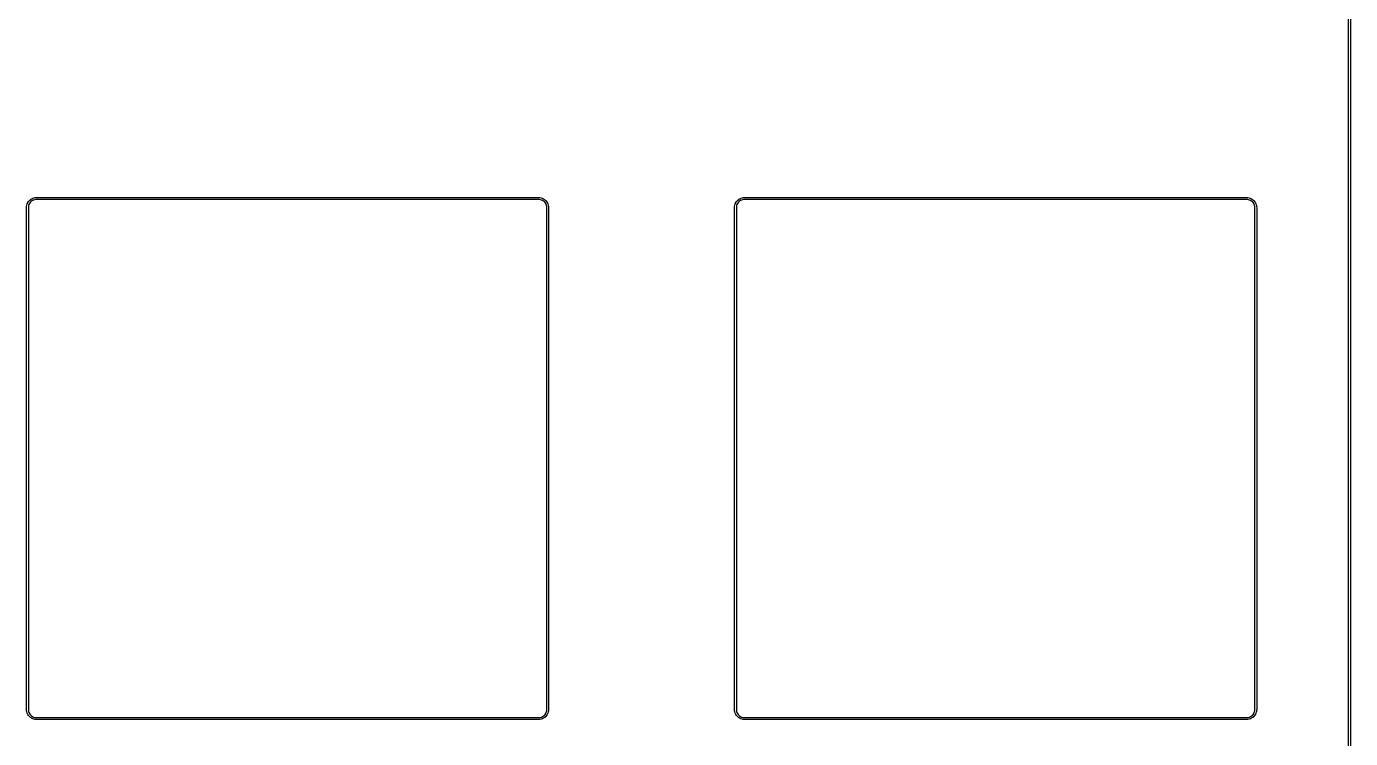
# Model space of a CAD drawing. Header units: millimetres. Extents: x 51 to 193, y -133 to -18.
# Drawn here: x 154 to 189.62, y -64.69 to -45.52 of the extents above; entities that cross this region are included whole.
import ezdxf

# ---------------------------------------------------------------- set-up
doc = ezdxf.new("R2010")
doc.units = ezdxf.units.MM
doc.layers.add('Edge.Cuts', color=254, linetype='CONTINUOUS', true_color=0xd0d2cd)

msp = doc.modelspace()

# ---------------------------------------------------------------- linework, layer by layer
at = {"layer": 'Edge.Cuts', "linetype": 'CONTINUOUS'}
for p, q in [((189.57, -65.2), (189.57, -29.584206)), ((189.62, -29.583727), (189.62, -65.199188)), ((154.052866, -50.231327), (154.074427, -50.20674)), ((154.074427, -50.20674), (154.075736, -50.205735)), ((154.075736, -50.205735), (154.07674, -50.204427)), ((154.07674, -50.204427), (154.101327, -50.182865)), ((154.101327, -50.182865), (154.102755, -50.18204)), ((154.102755, -50.18204), (154.103921, -50.180875)), ((154.103921, -50.180875), (154.13111, -50.162707)), ((154.133058, -50.22154), (154.110942, -50.240934)), ((154.13111, -50.162707), (154.132634, -50.162075)), ((154.132634, -50.162075), (154.133942, -50.161072)), ((154.157524, -50.205192), (154.133058, -50.22154)), ((154.133942, -50.161072), (154.163272, -50.146608)), ((154.183915, -50.192176), (154.157524, -50.205192)), ((154.163272, -50.146608), (154.164866, -50.14618)), ((154.164866, -50.14618), (154.166293, -50.145357)), ((154.166293, -50.145357), (154.197259, -50.134846)), ((154.211772, -50.18272), (154.183915, -50.192176)), ((154.197259, -50.134846), (154.198892, -50.134631)), ((154.198892, -50.134631), (154.200418, -50.133999)), ((154.200418, -50.133999), (154.23249, -50.127619)), ((154.240644, -50.176977), (154.211772, -50.18272)), ((154.23249, -50.127619), (154.234143, -50.127619)), ((154.234143, -50.127619), (154.235733, -50.127193)), ((154.235733, -50.127193), (154.268365, -50.125054)), ((154.270811, -50.175), (154.240644, -50.176977)), ((154.268365, -50.125054), (154.269185, -50.125162)), ((154.269185, -50.125162), (154.27, -50.125)), ((154.27, -50.125), (167.77, -50.125)), ((167.769189, -50.175), (154.270811, -50.175)), ((167.799355, -50.176977), (167.769189, -50.175)), ((167.77, -50.125), (167.770814, -50.125162)), ((167.770814, -50.125162), (167.771635, -50.125054)), ((167.771635, -50.125054), (167.804267, -50.127193)), ((167.828226, -50.18272), (167.799355, -50.176977)), ((167.804267, -50.127193), (167.805857, -50.127619)), ((167.805857, -50.127619), (167.807509, -50.127619)), ((167.807509, -50.127619), (167.839582, -50.133999)), ((167.856078, -50.192174), (167.828226, -50.18272)), ((167.839582, -50.133999), (167.841107, -50.134631)), ((167.841107, -50.134631), (167.842741, -50.134846)), ((167.842741, -50.134846), (167.873706, -50.145357)), ((167.882472, -50.20519), (167.856078, -50.192174)), ((167.873706, -50.145357), (167.875131, -50.14618)), ((167.875131, -50.14618), (167.876729, -50.146608)), ((167.876729, -50.146608), (167.906058, -50.161073)), ((167.906944, -50.221543), (167.882472, -50.20519)), ((167.906058, -50.161073), (167.907364, -50.162075)), ((167.929065, -50.240942), (167.906944, -50.221543)), ((167.907364, -50.162075), (167.908889, -50.162707)), ((167.908889, -50.162707), (167.936079, -50.180875)), ((167.936079, -50.180875), (167.937246, -50.182042)), ((167.937246, -50.182042), (167.938673, -50.182866)), ((167.938673, -50.182866), (167.96326, -50.204427)), ((167.96326, -50.204427), (167.964264, -50.205736)), ((167.964264, -50.205736), (167.965573, -50.20674)), ((167.965573, -50.20674), (167.987135, -50.231327)), ((173.102866, -50.231327), (173.124427, -50.20674)), ((173.124427, -50.20674), (173.125736, -50.205735)), ((173.125736, -50.205735), (173.12674, -50.204427)), ((173.12674, -50.204427), (173.151327, -50.182865)), ((173.151327, -50.182865), (173.152755, -50.18204)), ((173.152755, -50.18204), (173.153921, -50.180875)), ((173.153921, -50.180875), (173.18111, -50.162707)), ((173.183058, -50.22154), (173.160942, -50.240934)), ((173.18111, -50.162707), (173.182634, -50.162075)), ((173.182634, -50.162075), (173.183942, -50.161072)), ((173.207524, -50.205192), (173.183058, -50.22154)), ((173.183942, -50.161072), (173.213272, -50.146608)), ((173.233915, -50.192176), (173.207524, -50.205192)), ((173.213272, -50.146608), (173.214866, -50.14618)), ((173.214866, -50.14618), (173.216293, -50.145357)), ((173.216293, -50.145357), (173.247259, -50.134846)), ((173.261772, -50.18272), (173.233915, -50.192176)), ((173.247259, -50.134846), (173.248892, -50.134631)), ((173.248892, -50.134631), (173.250418, -50.133999)), ((173.250418, -50.133999), (173.28249, -50.127619)), ((173.290644, -50.176977), (173.261772, -50.18272)), ((173.28249, -50.127619), (173.284143, -50.127619)), ((173.284143, -50.127619), (173.285733, -50.127193)), ((173.285733, -50.127193), (173.318365, -50.125054)), ((173.320811, -50.175), (173.290644, -50.176977)), ((173.318365, -50.125054), (173.319185, -50.125162)), ((173.319185, -50.125162), (173.32, -50.125)), ((173.32, -50.125), (186.82, -50.125)), ((186.819189, -50.175), (173.320811, -50.175)), ((186.849355, -50.176977), (186.819189, -50.175)), ((186.82, -50.125), (186.820814, -50.125162)), ((186.820814, -50.125162), (186.821635, -50.125054)), ((186.821635, -50.125054), (186.854267, -50.127193)), ((186.878226, -50.18272), (186.849355, -50.176977)), ((186.854267, -50.127193), (186.855857, -50.127619)), ((186.855857, -50.127619), (186.857509, -50.127619)), ((186.857509, -50.127619), (186.889582, -50.133999)), ((186.906078, -50.192174), (186.878226, -50.18272)), ((186.889582, -50.133999), (186.891107, -50.134631)), ((186.891107, -50.134631), (186.892741, -50.134846)), ((186.892741, -50.134846), (186.923706, -50.145357)), ((186.932472, -50.20519), (186.906078, -50.192174)), ((186.923706, -50.145357), (186.925131, -50.14618)), ((186.925131, -50.14618), (186.926729, -50.146608)), ((186.926729, -50.146608), (186.956058, -50.161073)), ((186.956944, -50.221543), (186.932472, -50.20519)), ((186.956058, -50.161073), (186.957364, -50.162075)), ((186.979065, -50.240942), (186.956944, -50.221543)), ((186.957364, -50.162075), (186.958889, -50.162707)), ((186.958889, -50.162707), (186.986079, -50.180875)), ((186.986079, -50.180875), (186.987246, -50.182042)), ((186.987246, -50.182042), (186.988673, -50.182866)), ((186.988673, -50.182866), (187.01326, -50.204427)), ((187.01326, -50.204427), (187.014264, -50.205736)), ((187.014264, -50.205736), (187.015573, -50.20674)), ((187.015573, -50.20674), (187.037135, -50.231327)), ((153.995, -50.4), (153.995162, -50.399185)), ((153.995, -63.9), (153.995, -50.4)), ((153.995054, -50.398365), (153.997193, -50.365733)), ((153.995162, -50.399185), (153.995054, -50.398365)), ((153.997193, -50.365733), (153.997619, -50.364142)), ((153.997619, -50.362491), (154.003999, -50.330418)), ((153.997619, -50.364142), (153.997619, -50.362491)), ((154.003999, -50.330418), (154.004631, -50.328892)), ((154.004631, -50.328892), (154.004846, -50.327259)), ((154.004846, -50.327259), (154.015357, -50.296294)), ((154.015357, -50.296294), (154.01618, -50.294868)), ((154.01618, -50.294868), (154.016608, -50.293271)), ((154.016608, -50.293271), (154.031073, -50.263942)), ((154.031073, -50.263942), (154.032075, -50.262635)), ((154.032075, -50.262635), (154.032707, -50.261111)), ((154.032707, -50.261111), (154.050875, -50.233921)), ((154.046977, -50.370644), (154.045, -50.400811)), ((154.045, -50.400811), (154.045, -63.899188)), ((154.05272, -50.341773), (154.046977, -50.370644)), ((154.050875, -50.233921), (154.052042, -50.232753)), ((154.052042, -50.232753), (154.052866, -50.231327)), ((154.062174, -50.313921), (154.05272, -50.341773)), ((154.07519, -50.287527), (154.062174, -50.313921)), ((154.091543, -50.263055), (154.07519, -50.287527)), ((154.110942, -50.240934), (154.091543, -50.263055)), ((167.948459, -50.263058), (167.929065, -50.240942)), ((167.964807, -50.287524), (167.948459, -50.263058)), ((167.977823, -50.313915), (167.964807, -50.287524)), ((167.987279, -50.341772), (167.977823, -50.313915)), ((167.987135, -50.231327), (167.987959, -50.232755)), ((167.993022, -50.370644), (167.987279, -50.341772)), ((167.987959, -50.232755), (167.989125, -50.233921)), ((167.989125, -50.233921), (168.007293, -50.26111)), ((167.995, -50.400811), (167.993022, -50.370644)), ((167.995, -63.899188), (167.995, -50.400811)), ((168.007293, -50.26111), (168.007924, -50.262634)), ((168.007924, -50.262634), (168.008928, -50.263942)), ((168.008928, -50.263942), (168.023392, -50.293272)), ((168.023392, -50.293272), (168.023819, -50.294866)), ((168.023819, -50.294866), (168.024643, -50.296293)), ((168.024643, -50.296293), (168.035154, -50.327259)), ((168.035154, -50.327259), (168.035368, -50.328892)), ((168.035368, -50.328892), (168.036001, -50.330418)), ((168.036001, -50.330418), (168.042381, -50.36249)), ((168.042381, -50.36249), (168.042381, -50.364142)), ((168.042381, -50.364142), (168.042807, -50.365733)), ((168.042807, -50.365733), (168.044946, -50.398365)), ((168.044946, -50.398365), (168.044837, -50.399185)), ((168.044837, -50.399185), (168.045, -50.4)), ((168.045, -50.4), (168.045, -63.9)), ((173.045, -50.4), (173.045162, -50.399185)), ((173.045, -63.9), (173.045, -50.4)), ((173.045054, -50.398365), (173.047193, -50.365733)), ((173.045162, -50.399185), (173.045054, -50.398365)), ((173.047193, -50.365733), (173.047619, -50.364142)), ((173.047619, -50.362491), (173.053999, -50.330418)), ((173.047619, -50.364142), (173.047619, -50.362491)), ((173.053999, -50.330418), (173.054631, -50.328892)), ((173.054631, -50.328892), (173.054846, -50.327259)), ((173.054846, -50.327259), (173.065357, -50.296294)), ((173.065357, -50.296294), (173.06618, -50.294868)), ((173.06618, -50.294868), (173.066608, -50.293271)), ((173.066608, -50.293271), (173.081073, -50.263942)), ((173.081073, -50.263942), (173.082075, -50.262635)), ((173.082075, -50.262635), (173.082707, -50.261111)), ((173.082707, -50.261111), (173.100875, -50.233921)), ((173.096977, -50.370644), (173.095, -50.400811)), ((173.095, -50.400811), (173.095, -63.899188)), ((173.10272, -50.341773), (173.096977, -50.370644)), ((173.100875, -50.233921), (173.102042, -50.232753)), ((173.102042, -50.232753), (173.102866, -50.231327)), ((173.112174, -50.313921), (173.10272, -50.341773)), ((173.12519, -50.287527), (173.112174, -50.313921)), ((173.141543, -50.263055), (173.12519, -50.287527)), ((173.160942, -50.240934), (173.141543, -50.263055)), ((186.998459, -50.263058), (186.979065, -50.240942)), ((187.014807, -50.287524), (186.998459, -50.263058)), ((187.027823, -50.313915), (187.014807, -50.287524)), ((187.037279, -50.341772), (187.027823, -50.313915)), ((187.037135, -50.231327), (187.037959, -50.232755)), ((187.043022, -50.370644), (187.037279, -50.341772)), ((187.037959, -50.232755), (187.039125, -50.233921)), ((187.039125, -50.233921), (187.057293, -50.26111)), ((187.045, -50.400811), (187.043022, -50.370644)), ((187.045, -63.899188), (187.045, -50.400811)), ((187.057293, -50.26111), (187.057924, -50.262634)), ((187.057924, -50.262634), (187.058928, -50.263942)), ((187.058928, -50.263942), (187.073392, -50.293272)), ((187.073392, -50.293272), (187.073819, -50.294866)), ((187.073819, -50.294866), (187.074643, -50.296293)), ((187.074643, -50.296293), (187.085154, -50.327259)), ((187.085154, -50.327259), (187.085368, -50.328892)), ((187.085368, -50.328892), (187.086001, -50.330418)), ((187.086001, -50.330418), (187.092381, -50.36249)), ((187.092381, -50.36249), (187.092381, -50.364142)), ((187.092381, -50.364142), (187.092807, -50.365733)), ((187.092807, -50.365733), (187.094946, -50.398365)), ((187.094946, -50.398365), (187.094837, -50.399185)), ((187.094837, -50.399185), (187.095, -50.4)), ((187.095, -50.4), (187.095, -63.9)), ((153.995162, -63.900814), (153.995, -63.9)), ((153.995054, -63.901635), (153.995162, -63.900814)), ((153.997193, -63.934267), (153.995054, -63.901635)), ((153.997619, -63.935857), (153.997193, -63.934267)), ((153.997619, -63.937509), (153.997619, -63.935857)), ((154.003999, -63.969582), (153.997619, -63.937509)), ((154.004631, -63.971107), (154.003999, -63.969582)), ((154.004846, -63.972741), (154.004631, -63.971107)), ((154.015357, -64.003706), (154.004846, -63.972741)), ((154.01618, -64.005131), (154.015357, -64.003706)), ((154.016608, -64.006729), (154.01618, -64.005131)), ((154.031073, -64.036058), (154.016608, -64.006729)), ((154.032075, -64.037364), (154.031073, -64.036058)), ((154.032707, -64.038889), (154.032075, -64.037364)), ((154.050875, -64.066079), (154.032707, -64.038889)), ((154.045, -63.899188), (154.046977, -63.929355)), ((154.046977, -63.929355), (154.05272, -63.958226)), ((154.052042, -64.067246), (154.050875, -64.066079)), ((154.052866, -64.068673), (154.052042, -64.067246)), ((154.05272, -63.958226), (154.062174, -63.986078)), ((154.074427, -64.09326), (154.052866, -64.068673)), ((154.062174, -63.986078), (154.07519, -64.012472)), ((154.075736, -64.094264), (154.074427, -64.09326)), ((154.07519, -64.012472), (154.091543, -64.036944)), ((154.07674, -64.095573), (154.075736, -64.094264)), ((154.101327, -64.117135), (154.07674, -64.095573)), ((154.091543, -64.036944), (154.110942, -64.059065)), ((154.102755, -64.117959), (154.101327, -64.117135)), ((154.103921, -64.119125), (154.102755, -64.117959)), ((154.13111, -64.137293), (154.103921, -64.119125)), ((154.110942, -64.059065), (154.133058, -64.078459)), ((154.133058, -64.078459), (154.157524, -64.094807)), ((154.157524, -64.094807), (154.183915, -64.107823)), ((154.183915, -64.107823), (154.211772, -64.117279)), ((154.211772, -64.117279), (154.240644, -64.123022)), ((154.240644, -64.123022), (154.270811, -64.125)), ((154.270811, -64.125), (167.769189, -64.125)), ((167.769189, -64.125), (167.799355, -64.123022)), ((167.799355, -64.123022), (167.828226, -64.117279)), ((167.828226, -64.117279), (167.856078, -64.107825)), ((167.856078, -64.107825), (167.882472, -64.094809)), ((167.882472, -64.094809), (167.906944, -64.078456)), ((167.906944, -64.078456), (167.929065, -64.059057)), ((167.936079, -64.119125), (167.908889, -64.137293)), ((167.929065, -64.059057), (167.948459, -64.036941)), ((167.937246, -64.117957), (167.936079, -64.119125)), ((167.938673, -64.117134), (167.937246, -64.117957)), ((167.96326, -64.095573), (167.938673, -64.117134)), ((167.948459, -64.036941), (167.964807, -64.012475)), ((167.964264, -64.094263), (167.96326, -64.095573)), ((167.965573, -64.09326), (167.964264, -64.094263)), ((167.964807, -64.012475), (167.977823, -63.986084)), ((167.987135, -64.068673), (167.965573, -64.09326)), ((167.977823, -63.986084), (167.987279, -63.958227)), ((167.987959, -64.067244), (167.987135, -64.068673)), ((167.987279, -63.958227), (167.993022, -63.929355)), ((167.989125, -64.066079), (167.987959, -64.067244)), ((168.007293, -64.03889), (167.989125, -64.066079)), ((167.993022, -63.929355), (167.995, -63.899188)), ((168.007924, -64.037365), (168.007293, -64.03889)), ((168.008928, -64.036058), (168.007924, -64.037365)), ((168.023392, -64.006728), (168.008928, -64.036058)), ((168.023819, -64.005133), (168.023392, -64.006728)), ((168.024643, -64.003707), (168.023819, -64.005133)), ((168.035154, -63.972741), (168.024643, -64.003707)), ((168.035368, -63.971107), (168.035154, -63.972741)), ((168.036001, -63.969582), (168.035368, -63.971107)), ((168.042381, -63.93751), (168.036001, -63.969582)), ((168.042807, -63.934267), (168.042381, -63.935857)), ((168.042381, -63.935857), (168.042381, -63.93751)), ((168.044946, -63.901635), (168.042807, -63.934267)), ((168.045, -63.9), (168.044837, -63.900814)), ((168.044837, -63.900814), (168.044946, -63.901635)), ((173.045162, -63.900814), (173.045, -63.9)), ((173.045054, -63.901635), (173.045162, -63.900814)), ((173.047193, -63.934267), (173.045054, -63.901635)), ((173.047619, -63.935857), (173.047193, -63.934267)), ((173.047619, -63.937509), (173.047619, -63.935857)), ((173.053999, -63.969582), (173.047619, -63.937509)), ((173.054631, -63.971107), (173.053999, -63.969582)), ((173.054846, -63.972741), (173.054631, -63.971107)), ((173.065357, -64.003706), (173.054846, -63.972741)), ((173.06618, -64.005131), (173.065357, -64.003706)), ((173.066608, -64.006729), (173.06618, -64.005131)), ((173.081073, -64.036058), (173.066608, -64.006729)), ((173.082075, -64.037364), (173.081073, -64.036058)), ((173.082707, -64.038889), (173.082075, -64.037364)), ((173.100875, -64.066079), (173.082707, -64.038889)), ((173.095, -63.899188), (173.096977, -63.929355)), ((173.096977, -63.929355), (173.10272, -63.958226)), ((173.102042, -64.067246), (173.100875, -64.066079)), ((173.102866, -64.068673), (173.102042, -64.067246)), ((173.10272, -63.958226), (173.112174, -63.986078)), ((173.124427, -64.09326), (173.102866, -64.068673)), ((173.112174, -63.986078), (173.12519, -64.012472)), ((173.125736, -64.094264), (173.124427, -64.09326)), ((173.12519, -64.012472), (173.141543, -64.036944)), ((173.12674, -64.095573), (173.125736, -64.094264)), ((173.151327, -64.117135), (173.12674, -64.095573)), ((173.141543, -64.036944), (173.160942, -64.059065)), ((173.152755, -64.117959), (173.151327, -64.117135)), ((173.153921, -64.119125), (173.152755, -64.117959)), ((173.18111, -64.137293), (173.153921, -64.119125)), ((173.160942, -64.059065), (173.183058, -64.078459)), ((173.183058, -64.078459), (173.207524, -64.094807)), ((173.207524, -64.094807), (173.233915, -64.107823)), ((173.233915, -64.107823), (173.261772, -64.117279)), ((173.261772, -64.117279), (173.290644, -64.123022)), ((173.290644, -64.123022), (173.320811, -64.125)), ((173.320811, -64.125), (186.819189, -64.125)), ((186.819189, -64.125), (186.849355, -64.123022)), ((186.849355, -64.123022), (186.878226, -64.117279)), ((186.878226, -64.117279), (186.906078, -64.107825)), ((186.906078, -64.107825), (186.932472, -64.094809)), ((186.932472, -64.094809), (186.956944, -64.078456)), ((186.956944, -64.078456), (186.979065, -64.059057)), ((186.986079, -64.119125), (186.958889, -64.137293)), ((186.979065, -64.059057), (186.998459, -64.036941)), ((186.987246, -64.117957), (186.986079, -64.119125)), ((186.988673, -64.117134), (186.987246, -64.117957)), ((187.01326, -64.095573), (186.988673, -64.117134)), ((186.998459, -64.036941), (187.014807, -64.012475)), ((187.014264, -64.094263), (187.01326, -64.095573)), ((187.015573, -64.09326), (187.014264, -64.094263)), ((187.014807, -64.012475), (187.027823, -63.986084)), ((187.037135, -64.068673), (187.015573, -64.09326)), ((187.027823, -63.986084), (187.037279, -63.958227)), ((187.037959, -64.067244), (187.037135, -64.068673)), ((187.037279, -63.958227), (187.043022, -63.929355)), ((187.039125, -64.066079), (187.037959, -64.067244)), ((187.057293, -64.03889), (187.039125, -64.066079)), ((187.043022, -63.929355), (187.045, -63.899188)), ((187.057924, -64.037365), (187.057293, -64.03889)), ((187.058928, -64.036058), (187.057924, -64.037365)), ((187.073392, -64.006728), (187.058928, -64.036058)), ((187.073819, -64.005133), (187.073392, -64.006728)), ((187.074643, -64.003707), (187.073819, -64.005133)), ((187.085154, -63.972741), (187.074643, -64.003707)), ((187.085368, -63.971107), (187.085154, -63.972741)), ((187.086001, -63.969582), (187.085368, -63.971107)), ((187.092381, -63.93751), (187.086001, -63.969582)), ((187.092807, -63.934267), (187.092381, -63.935857)), ((187.092381, -63.935857), (187.092381, -63.93751)), ((187.094946, -63.901635), (187.092807, -63.934267)), ((187.095, -63.9), (187.094837, -63.900814)), ((187.094837, -63.900814), (187.094946, -63.901635)), ((154.132634, -64.137924), (154.13111, -64.137293)), ((154.133942, -64.138928), (154.132634, -64.137924)), ((154.163272, -64.153392), (154.133942, -64.138928)), ((154.164866, -64.153819), (154.163272, -64.153392)), ((154.166293, -64.154643), (154.164866, -64.153819)), ((154.197259, -64.165154), (154.166293, -64.154643)), ((154.198892, -64.165368), (154.197259, -64.165154)), ((154.200418, -64.166001), (154.198892, -64.165368)), ((154.23249, -64.172381), (154.200418, -64.166001)), ((154.234143, -64.172381), (154.23249, -64.172381)), ((154.235733, -64.172807), (154.234143, -64.172381)), ((154.268365, -64.174946), (154.235733, -64.172807)), ((154.269185, -64.174837), (154.268365, -64.174946)), ((154.27, -64.175), (154.269185, -64.174837)), ((167.77, -64.175), (154.27, -64.175)), ((167.770814, -64.174837), (167.77, -64.175)), ((167.771635, -64.174946), (167.770814, -64.174837)), ((167.804267, -64.172807), (167.771635, -64.174946)), ((167.805857, -64.172381), (167.804267, -64.172807)), ((167.807509, -64.172381), (167.805857, -64.172381)), ((167.839582, -64.166001), (167.807509, -64.172381)), ((167.841107, -64.165368), (167.839582, -64.166001)), ((167.842741, -64.165154), (167.841107, -64.165368)), ((167.873706, -64.154643), (167.842741, -64.165154)), ((167.875131, -64.153819), (167.873706, -64.154643)), ((167.876729, -64.153392), (167.875131, -64.153819)), ((167.906058, -64.138927), (167.876729, -64.153392)), ((167.907364, -64.137924), (167.906058, -64.138927)), ((167.908889, -64.137293), (167.907364, -64.137924)), ((173.182634, -64.137924), (173.18111, -64.137293)), ((173.183942, -64.138928), (173.182634, -64.137924)), ((173.213272, -64.153392), (173.183942, -64.138928)), ((173.214866, -64.153819), (173.213272, -64.153392)), ((173.216293, -64.154643), (173.214866, -64.153819)), ((173.247259, -64.165154), (173.216293, -64.154643)), ((173.248892, -64.165368), (173.247259, -64.165154)), ((173.250418, -64.166001), (173.248892, -64.165368)), ((173.28249, -64.172381), (173.250418, -64.166001)), ((173.284143, -64.172381), (173.28249, -64.172381)), ((173.285733, -64.172807), (173.284143, -64.172381)), ((173.318365, -64.174946), (173.285733, -64.172807)), ((173.319185, -64.174837), (173.318365, -64.174946)), ((173.32, -64.175), (173.319185, -64.174837)), ((186.82, -64.175), (173.32, -64.175)), ((186.820814, -64.174837), (186.82, -64.175)), ((186.821635, -64.174946), (186.820814, -64.174837)), ((186.854267, -64.172807), (186.821635, -64.174946)), ((186.855857, -64.172381), (186.854267, -64.172807)), ((186.857509, -64.172381), (186.855857, -64.172381)), ((186.889582, -64.166001), (186.857509, -64.172381)), ((186.891107, -64.165368), (186.889582, -64.166001)), ((186.892741, -64.165154), (186.891107, -64.165368)), ((186.923706, -64.154643), (186.892741, -64.165154)), ((186.925131, -64.153819), (186.923706, -64.154643)), ((186.926729, -64.153392), (186.925131, -64.153819)), ((186.956058, -64.138927), (186.926729, -64.153392)), ((186.957364, -64.137924), (186.956058, -64.138927)), ((186.958889, -64.137293), (186.957364, -64.137924))]:
    msp.add_line(p, q, dxfattribs=at)

doc.saveas('drawing.dxf')
